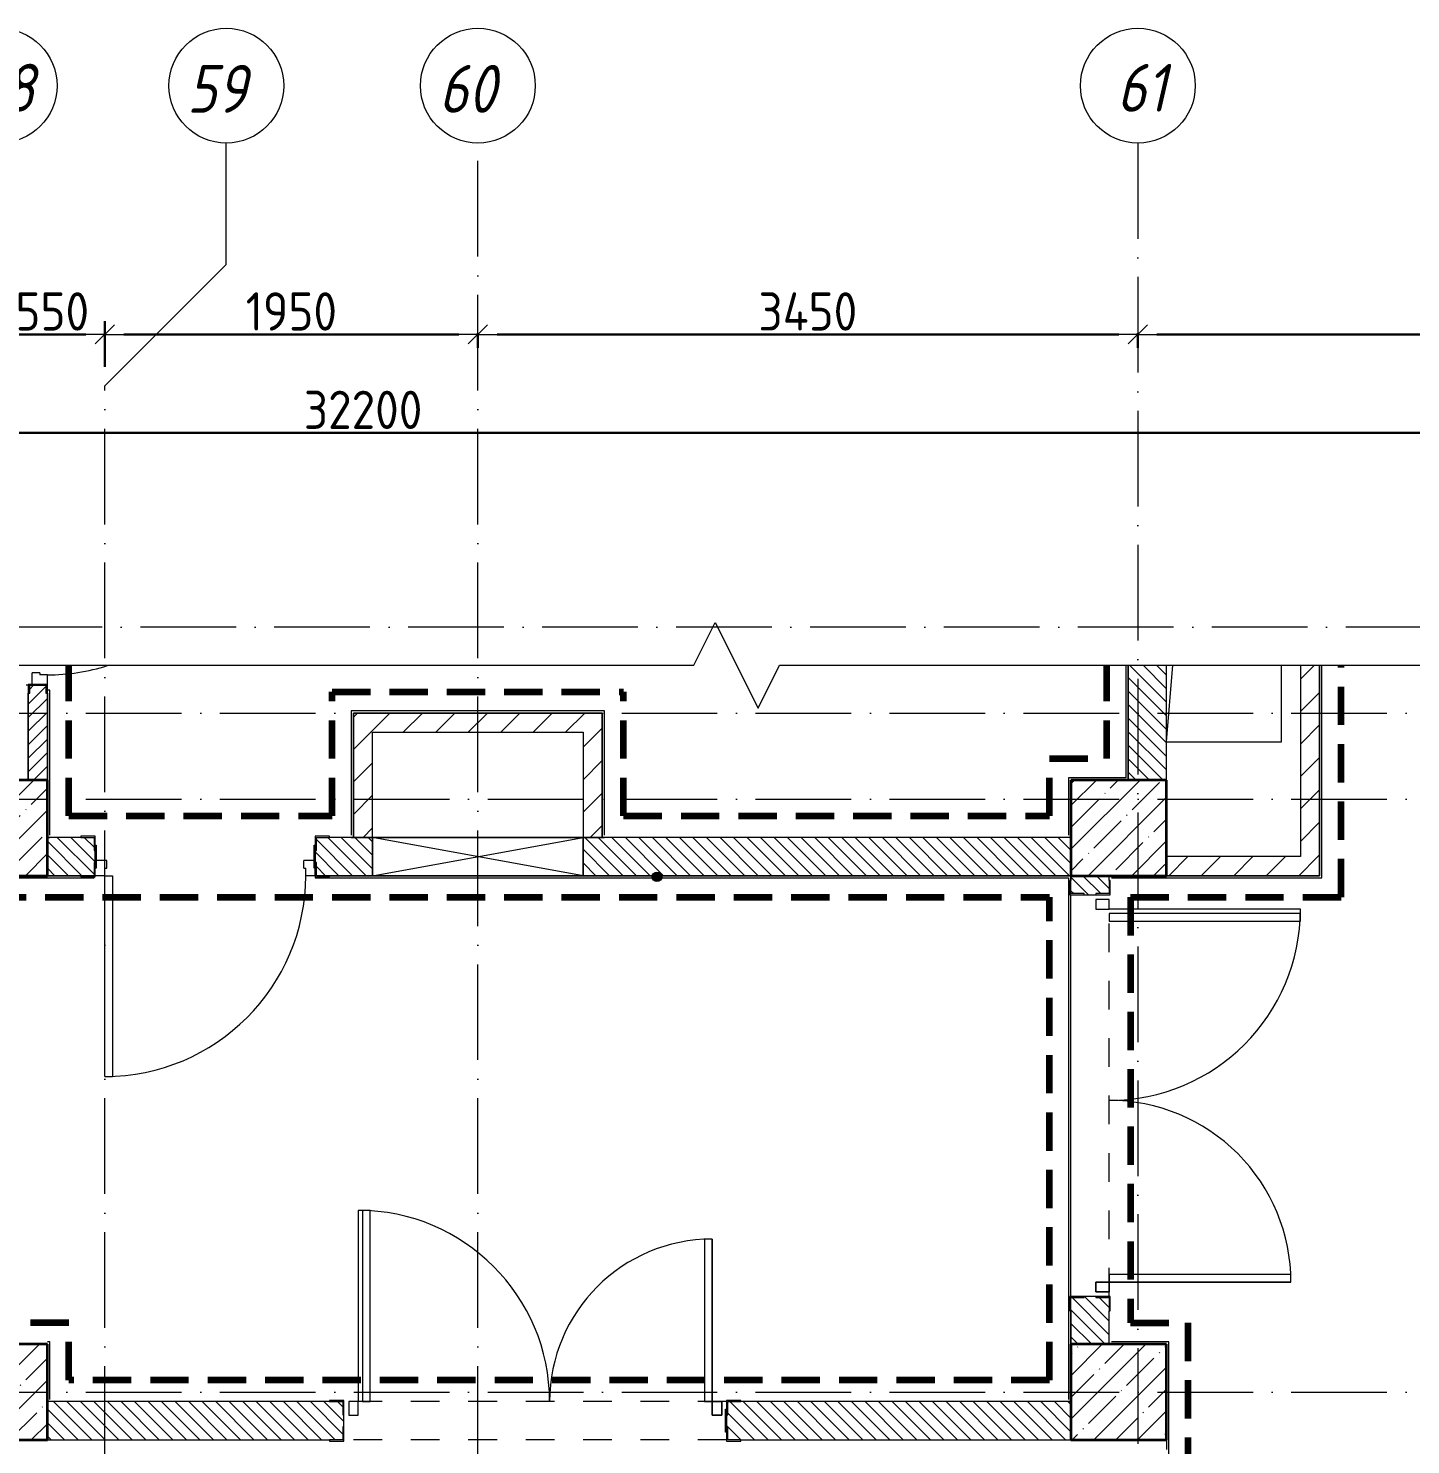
# Model space of a CAD drawing. Header units: millimetres. Extents: x -17017 to 628417, y -109036 to 199237.
# Drawn here: x 75580 to 82806, y -61440 to -54035 of the extents above; entities that cross this region are included whole.
import ezdxf

# ---------------------------------------------------------------- set-up
doc = ezdxf.new("R2010")
doc.units = ezdxf.units.MM
for name, pattern in [('50_200_ШТРИХ_1Т_ш5_п1_п1_', [700, 500, -100, 0, -100]), ('Штрих короткий', [300, 150, -150]), ('Штриховая _2 мм - 1 мм_', [300, 200, -100])]:
    doc.linetypes.add(name, pattern=pattern)
for name, color, linetype, lineweight in [('0-1', 7, 'Continuous', 5), ('0-2', 7, 'Continuous', 9), ('Двери', 7, 'Continuous', 9), ('Каркас_Импост', 7, 'Continuous', 13), ('Марки стен', 7, 'Continuous', 9), ('Несущие колонны', 7, 'Continuous', 9), ('Несущие колонны-1', 7, 'Continuous', 35), ('Обобщенные модели', 7, 'Continuous', 9), ('Оси', 7, 'Continuous', 9), ('Оси-1', 7, 'Continuous', 20), ('Оси-2', 7, '50_200_ШТРИХ_1Т_ш5_п1_п1_', 9), ('Открывание-1', 7, 'Continuous', 9), ('Панель', 7, 'Continuous', 13), ('Перемычка-1', 7, 'Штрих короткий', 9), ('Размеры', 7, 'Continuous', 15), ('Стены-1', 7, 'Continuous', 13), ('стяжа', 7, 'Continuous', 30), ('Штриховка разреза-1', 7, 'Continuous', 9), ('Элементы узлов', 7, 'Continuous', 9)]:
    doc.layers.add(name, color=color, linetype=linetype, lineweight=lineweight)
doc.layers.add('СТ-1_1', color=7, linetype='Штриховая _2 мм - 1 мм_', lineweight=90, true_color=0x888888)
doc.layers.get('0-2').off()
doc.styles.add('ISOCPEUR_I_1', font='isocpeui.ttf', dxfattribs={"width": 0.85, "height": 2.5})
doc.styles.add('СПДС', font='isocpeur.ttf', dxfattribs={"width": 0.9})
doc.dimstyles.new('Размера А3', dxfattribs={"dimtxt": 200, "dimasz": 100, "dimexe": 70, "dimexo": 100, "dimgap": 20, "dimtad": 1, "dimdec": 0, "dimrnd": 10, "dimzin": 0, "dimdsep": 46, "dimtxsty": 'СПДС', "dimblk": 'ARROWHEAD_6', "dimcen": 1, "dimclrd": 256, "dimclre": 256, "dimclrt": 256, "dimazin": 0, "dimtfac": 1, "dimtdec": 0, "dimtmove": 2, "dimatfit": 3, "dimfxl": 1, "dimtolj": 1, "dimtzin": 0, "dimarcsym": 0})
pattern_1 = [(135, (0, 0), (-35.35534, -35.35534), [])]
pattern_2 = [(45, (0, 0), (-84.85281, 84.85281), [])]

# ---------------------------------------------------------------- blocks, each defined once
blk = doc.blocks.new('Ось сетки - Круг_Ø6_00__ISO-2_5_0_9K_-16731441-АИ2_02_План отделки стен 2-го этажа _Часть 2_')
at = {"layer": 'Оси-1'}
blk.add_circle((0, 0), 3, dxfattribs=at)
blk = doc.blocks.new('ARROWHEAD_6')
at = {"color": 0, "linetype": 'Continuous'}
for p, q in [((0, 0), (-1, 0)), ((-0.5, -0.5), (0.5, 0.5))]:
    blk.add_line(p, q, dxfattribs=at)
blk = doc.blocks.new('*D693')
at = {"layer": 'Defpoints', "color": 0, "transparency": 16777216}
for p in [(75429.9, -55529.4), (75979.9, -55635.4), (75979.9, -55905.1)]:
    blk.add_point(p, dxfattribs=at)
at = {"layer": 'Размеры', "lineweight": -2, "transparency": 16777216}
for p, q in [((75979.9, -55805.1), (75979.9, -55565.4)), ((75429.9, -55629.4), (75429.9, -55705.4)), ((75529.9, -55635.4), (75879.9, -55635.4))]:
    blk.add_line(p, q, dxfattribs=at)
at = {"layer": 'Размеры', "lineweight": -2, "transparency": 16777216, "xscale": 100, "yscale": 100, "zscale": 100, "rotation": 180}
blk.add_blockref('ARROWHEAD_6', (75429.9, -55635.4), dxfattribs=at)
at = {"layer": 'Размеры', "lineweight": -2, "transparency": 16777216, "xscale": 100, "yscale": 100, "zscale": 100}
blk.add_blockref('ARROWHEAD_6', (75979.9, -55635.4), dxfattribs=at)
at = {"layer": 'Размеры', "transparency": 16777216, "insert": (75704.9, -55515.4), "char_height": 200, "width": 1.866, "attachment_point": 5, "style": 'СПДС'}
blk.add_mtext('\\A1;550', dxfattribs=at)
blk = doc.blocks.new('*D694')
at = {"layer": 'Defpoints', "color": 0, "transparency": 16777216}
for p in [(77929.9, -55529.4), (77929.9, -55635.4), (75979.9, -55905.1)]:
    blk.add_point(p, dxfattribs=at)
at = {"layer": 'Размеры', "lineweight": -2, "transparency": 16777216}
for p, q in [((75979.9, -55805.1), (75979.9, -55565.4)), ((76079.9, -55635.4), (77829.9, -55635.4)), ((77929.9, -55629.4), (77929.9, -55705.4))]:
    blk.add_line(p, q, dxfattribs=at)
at = {"layer": 'Размеры', "lineweight": -2, "transparency": 16777216, "xscale": 100, "yscale": 100, "zscale": 100, "rotation": 180}
blk.add_blockref('ARROWHEAD_6', (75979.9, -55635.4), dxfattribs=at)
at = {"layer": 'Размеры', "lineweight": -2, "transparency": 16777216, "xscale": 100, "yscale": 100, "zscale": 100}
blk.add_blockref('ARROWHEAD_6', (77929.9, -55635.4), dxfattribs=at)
at = {"layer": 'Размеры', "transparency": 16777216, "insert": (76954.9, -55515.4), "char_height": 200, "width": 2.3, "attachment_point": 5, "style": 'СПДС'}
blk.add_mtext('\\A1;1950', dxfattribs=at)
blk = doc.blocks.new('*D695')
at = {"layer": 'Defpoints', "color": 0, "transparency": 16777216}
for p in [(77929.9, -55529.4), (81379.9, -55529.4), (81379.9, -55635.4)]:
    blk.add_point(p, dxfattribs=at)
at = {"layer": 'Размеры', "lineweight": -2, "transparency": 16777216}
for p, q in [((77929.9, -55629.4), (77929.9, -55705.4)), ((78029.9, -55635.4), (81279.9, -55635.4)), ((81379.9, -55629.4), (81379.9, -55705.4))]:
    blk.add_line(p, q, dxfattribs=at)
at = {"layer": 'Размеры', "lineweight": -2, "transparency": 16777216, "xscale": 100, "yscale": 100, "zscale": 100, "rotation": 180}
blk.add_blockref('ARROWHEAD_6', (77929.9, -55635.4), dxfattribs=at)
at = {"layer": 'Размеры', "lineweight": -2, "transparency": 16777216, "xscale": 100, "yscale": 100, "zscale": 100}
blk.add_blockref('ARROWHEAD_6', (81379.9, -55635.4), dxfattribs=at)
at = {"layer": 'Размеры', "transparency": 16777216, "insert": (79654.9, -55515.4), "char_height": 200, "width": 2.564, "attachment_point": 5, "style": 'СПДС'}
blk.add_mtext('\\A1;3450', dxfattribs=at)
blk = doc.blocks.new('*D696')
at = {"layer": 'Defpoints', "color": 0, "transparency": 16777216}
for p in [(81379.9, -55529.4), (85629.9, -55529.4), (85629.9, -55635.4)]:
    blk.add_point(p, dxfattribs=at)
at = {"layer": 'Размеры', "lineweight": -2, "transparency": 16777216}
for p, q in [((81379.9, -55629.4), (81379.9, -55705.4)), ((81479.9, -55635.4), (85529.9, -55635.4)), ((85629.9, -55629.4), (85629.9, -55705.4))]:
    blk.add_line(p, q, dxfattribs=at)
at = {"layer": 'Размеры', "lineweight": -2, "transparency": 16777216, "xscale": 100, "yscale": 100, "zscale": 100, "rotation": 180}
blk.add_blockref('ARROWHEAD_6', (81379.9, -55635.4), dxfattribs=at)
at = {"layer": 'Размеры', "lineweight": -2, "transparency": 16777216, "xscale": 100, "yscale": 100, "zscale": 100}
blk.add_blockref('ARROWHEAD_6', (85629.9, -55635.4), dxfattribs=at)
at = {"layer": 'Размеры', "transparency": 16777216, "insert": (83504.9, -55515.4), "char_height": 200, "width": 2.564, "attachment_point": 5, "style": 'СПДС'}
blk.add_mtext('\\A1;4250', dxfattribs=at)
blk = doc.blocks.new('*D699')
at = {"layer": 'Defpoints', "color": 0, "transparency": 16777216}
for p in [(61229.9, -56043.7), (93429.9, -56043.7), (93429.9, -56149.8)]:
    blk.add_point(p, dxfattribs=at)
at = {"layer": 'Размеры', "lineweight": -2, "transparency": 16777216}
for p, q in [((61229.9, -56143.7), (61229.9, -56219.8)), ((61329.9, -56149.8), (93329.9, -56149.8)), ((93429.9, -56143.7), (93429.9, -56219.8))]:
    blk.add_line(p, q, dxfattribs=at)
at = {"layer": 'Размеры', "lineweight": -2, "transparency": 16777216, "xscale": 100, "yscale": 100, "zscale": 100, "rotation": 180}
blk.add_blockref('ARROWHEAD_6', (61229.9, -56149.8), dxfattribs=at)
at = {"layer": 'Размеры', "lineweight": -2, "transparency": 16777216, "xscale": 100, "yscale": 100, "zscale": 100}
blk.add_blockref('ARROWHEAD_6', (93429.9, -56149.8), dxfattribs=at)
at = {"layer": 'Размеры', "transparency": 16777216, "insert": (77329.9, -56029.8), "char_height": 200, "width": 3.111, "attachment_point": 5, "style": 'СПДС'}
blk.add_mtext('\\A1;32200', dxfattribs=at)
blk = doc.blocks.new('BSC_Колонна _Прямоугольная - 500х500-V79-АИ2_02_План отделки стен 2-го этажа _Часть 2_')
at = {"layer": 'Несущие колонны'}
h = blk.add_hatch(dxfattribs=at)
h.set_pattern_fill('FP_89', color=256, style=0, pattern_type=2)
h.set_pattern_definition([(45, (-91350, -48000), (-114.04925, 114.04925), []), (45, (-91235.95, -48000), (-114.04925, 114.04925), [201.613, -40.323, 3.353, -36.97])])
h.paths.add_polyline_path([(-250, -250), (250, -250), (250, 250), (-250, 250)], flags=0)
at = {"layer": 'Несущие колонны-1'}
for p, q in [((250, 250), (-250, 250)), ((-250, 250), (-250, -250)), ((250, -250), (250, 250)), ((-250, -250), (250, -250))]:
    blk.add_line(p, q, dxfattribs=at)
blk = doc.blocks.new('BSC_Колонна _Прямоугольная - 500х500-V80-АИ2_02_План отделки стен 2-го этажа _Часть 2_')
at = {"layer": 'Несущие колонны'}
h = blk.add_hatch(dxfattribs=at)
h.set_pattern_fill('FP_90', color=256, style=0, pattern_type=2)
h.set_pattern_definition([(45, (-85500, -48000), (-114.04925, 114.04925), []), (45, (-85385.95, -48000), (-114.04925, 114.04925), [201.613, -40.323, 3.353, -36.97])])
h.paths.add_polyline_path([(-250, -250), (250, -250), (250, 250), (-250, 250)], flags=0)
at = {"layer": 'Несущие колонны-1'}
for p, q in [((250, 250), (-250, 250)), ((-250, 250), (-250, -250)), ((250, -250), (250, 250)), ((-250, -250), (250, -250))]:
    blk.add_line(p, q, dxfattribs=at)
blk = doc.blocks.new('Проем_Дверь_Прямоугольный - 2000х2100h_дверные проемы-35107830-АИ2_02_План отделки стен 2-го этажа _Часть 2_')
at = {"layer": 'Перемычка-1'}
for p, q in [((1000, 100), (-1000, 100)), ((1000, -100), (-1000, -100))]:
    blk.add_line(p, q, dxfattribs=at)
blk = doc.blocks.new('Дверь_СКБ_1Ст_Внутренняя_ШЕР - СОШ_Д-16_Дв_1150x2100h_Комната инструктора_ Раздевальные  _спортблок_-28418987-АИ2_02_План отделки стен 2-го этажа _Часть 2_')
at = {"layer": 'Каркас_Импост'}
for p, q in [((-562.5, 100), (-562.5, 20)), ((-562.5, 100), (-512.5, 100)), ((-512.5, 100), (-512.5, 60)), ((537.5, 100), (537.5, 60)), ((537.5, 100), (587.5, 100)), ((587.5, 100), (587.5, 20)), ((-562.5, 20), (-502.5, 20)), ((-502.5, 60), (-512.5, 60)), ((-502.5, 60), (-502.5, 20)), ((527.5, 60), (527.5, 20)), ((537.5, 60), (527.5, 60)), ((527.5, 20), (587.5, 20))]:
    blk.add_line(p, q, dxfattribs=at)
at = {"layer": 'Открывание-1'}
blk.add_arc((537.5, 100), 1050, 90, 180, dxfattribs=at)
at = {"layer": 'Панель'}
for p, q in [((537.5, 1150), (497.5, 1150)), ((497.5, 100), (497.5, 1150)), ((537.5, 1150), (537.5, 100)), ((537.5, 100), (497.5, 100))]:
    blk.add_line(p, q, dxfattribs=at)
blk = doc.blocks.new('BSC_Колонна _Прямоугольная - 500х500-V136-АИ2_02_План отделки стен 2-го этажа _Часть 2_')
at = {"layer": 'Несущие колонны'}
h = blk.add_hatch(dxfattribs=at)
h.set_pattern_fill('FP_136', color=256, style=0, pattern_type=2)
h.set_pattern_definition([(45, (-85500, -45050), (-114.04925, 114.04925), []), (45, (-85385.95, -45050), (-114.04925, 114.04925), [201.613, -40.323, 3.353, -36.97])])
h.paths.add_polyline_path([(-250, -250), (250, -250), (250, 250), (-250, 250)], flags=0)
at = {"layer": 'Несущие колонны-1'}
for p, q in [((250, 250), (-250, 250)), ((-250, 250), (-250, -250)), ((250, -250), (250, 250)), ((-250, -250), (250, -250))]:
    blk.add_line(p, q, dxfattribs=at)
blk = doc.blocks.new('BSC_Колонна _Прямоугольная - 500х500-V137-АИ2_02_План отделки стен 2-го этажа _Часть 2_')
at = {"layer": 'Несущие колонны'}
h = blk.add_hatch(dxfattribs=at)
h.set_pattern_fill('FP_137', color=256, style=0, pattern_type=2)
h.set_pattern_definition([(45, (-91350, -45050), (-114.04925, 114.04925), []), (45, (-91235.95, -45050), (-114.04925, 114.04925), [201.613, -40.323, 3.353, -36.97])])
h.paths.add_polyline_path([(-250, -250), (250, -250), (250, 250), (-250, 250)], flags=0)
at = {"layer": 'Несущие колонны-1'}
for p, q in [((250, 250), (-250, 250)), ((-250, 250), (-250, -250)), ((250, -250), (250, 250)), ((-250, -250), (250, -250))]:
    blk.add_line(p, q, dxfattribs=at)
blk = doc.blocks.new('Дверь_СКБ_1Ст_Внутренняя_ШЕР - СОШ_Д-13_Дв_1150x2100h_С_У учеников_ душевые _спортблок_-35419765-АИ2_02_План отделки стен 2-го этажа _Часть 2_')
at = {"layer": 'Каркас_Импост'}
for p, q in [((527.5, 10), (537.5, 10)), ((527.5, 10), (527.5, -30)), ((587.5, 50), (537.5, 50)), ((537.5, 50), (537.5, 10)), ((587.5, 50), (587.5, -30)), ((587.5, -30), (527.5, -30))]:
    blk.add_line(p, q, dxfattribs=at)
at = {"layer": 'Открывание-1'}
blk.add_arc((-512.5, 50), 1050, 360, 17.41606, dxfattribs=at)
blk = doc.blocks.new('Дверь_Витражная_СКБ_2Ст2 - ДВВ_ДАО_СОШ_Коридор_отсек-33467899-АИ2_02_План отделки стен 2-го этажа _Часть 2_')
at = {"layer": 'Двери'}
for p, q in [((-975, -985), (-975, -35)), ((975, -1035), (975, -35))]:
    blk.add_line(p, q, dxfattribs=at)
for centre, radius, start, end in [((-975, -35), 950, 270, 0), ((975, -35), 1000, 180, 270)]:
    blk.add_arc(centre, radius, start, end, dxfattribs=at)
at = {"layer": 'Элементы узлов'}
for p, q in [((-1025, -35), (-1025, 35)), ((-1025, 35), (-975, 35)), ((-975, 35), (-1025, 35)), ((-1025, 35), (-1025, -35)), ((-975, 35), (-975, -35)), ((-975, -35), (-975, 35)), ((1025, 35), (975, 35)), ((975, 35), (975, -35)), ((1025, 35), (975, 35)), ((975, 35), (975, -35)), ((1025, -35), (1025, 35)), ((1025, -35), (1025, 35)), ((-975, -35), (-1025, -35)), ((-1025, -35), (-975, -35)), ((-935, -35), (-975, -35)), ((-975, -35), (-975, -985)), ((-935, -985), (-935, -35)), ((913, -35), (913, -1035)), ((953, -35), (913, -35)), ((953, -1035), (953, -35)), ((975, -35), (1025, -35)), ((975, -35), (1025, -35)), ((-975, -985), (-935, -985)), ((913, -1035), (953, -1035))]:
    blk.add_line(p, q, dxfattribs=at)
blk = doc.blocks.new('Проем_Дверь_Прямоугольный - 2100х2400h_дверные проемы-28474990-АИ2_02_План отделки стен 2-го этажа _Часть 2_')
at = {"layer": 'Перемычка-1'}
for p, q in [((1050, 100), (-1050, 100)), ((1050, -100), (-1050, -100))]:
    blk.add_line(p, q, dxfattribs=at)
blk = doc.blocks.new('154_Стойка_СКБ_Швеллер - СМ-2180_100-28278414-АИ2_02_План отделки стен 2-го этажа _Часть 2_')
at = {"layer": 'Обобщенные модели'}
for p, q in [((171, 50), (125, 50)), ((125, 50), (125, -50)), ((129.5, 42.4), (171, 42.4)), ((129.5, -42.4), (129.5, 42.4)), ((171, 42.4), (171, 50)), ((125, -50), (171, -50)), ((171, -42.4), (129.5, -42.4)), ((171, -50), (171, -42.4))]:
    blk.add_line(p, q, dxfattribs=at)
blk = doc.blocks.new('154_Стойка_СКБ_Уголок - СМ-2180_200-28268025-АИ2_02_План отделки стен 2-го этажа _Часть 2_')
at = {"layer": 'Обобщенные модели'}
for p, q in [((125, 156), (125, 81)), ((200, 156), (125, 156)), ((131, 81), (131, 150)), ((131, 150), (200, 150)), ((200, 150), (200, 156)), ((125, 81), (131, 81)), ((131, 19), (125, 19)), ((125, 19), (125, -56)), ((131, -50), (131, 19)), ((125, -56), (200, -56)), ((200, -50), (131, -50)), ((200, -56), (200, -50))]:
    blk.add_line(p, q, dxfattribs=at)
blk = doc.blocks.new('Стойка_Влож_Полоса боковая - Полоса-28213942-АИ2_02_План отделки стен 2-го этажа _Часть 2_')
at = {"layer": 'Обобщенные модели'}
for p, q in [((-5, 60), (0, 60)), ((-5, -60), (-5, 60)), ((0, 31), (0, -31)), ((0, -60), (-5, -60))]:
    blk.add_line(p, q, dxfattribs=at)
blk = doc.blocks.new('Фахверк_СКБ_Уголок - 200_3550-28267367-АИ2_02_План отделки стен 2-го этажа _Часть 2_')
at = {"layer": 'Обобщенные модели'}
for p, q in [((200, 156), (125, 156)), ((125, 156), (125, 81)), ((131, 81), (131, 150)), ((131, 150), (200, 150)), ((200, 150), (200, 156)), ((125, 81), (131, 81)), ((131, 19), (125, 19)), ((125, 19), (125, -56)), ((131, -50), (131, 19)), ((125, -56), (200, -56)), ((200, -50), (131, -50)), ((200, -56), (200, -50))]:
    blk.add_line(p, q, dxfattribs=at)
blk = doc.blocks.new('Фахверк_СКБ_Уголок - 200_3960_зеркало-28268689-АИ2_02_План отделки стен 2-го этажа _Часть 2_')
at = {"layer": 'Обобщенные модели'}
for p, q in [((200, 156), (125, 156)), ((125, 156), (125, 81)), ((131, 81), (131, 150)), ((131, 150), (200, 150)), ((200, 150), (200, 156)), ((125, 81), (131, 81)), ((131, 19), (125, 19)), ((125, 19), (125, -56)), ((131, -50), (131, 19)), ((125, -56), (200, -56)), ((200, -50), (131, -50)), ((200, -56), (200, -50))]:
    blk.add_line(p, q, dxfattribs=at)
blk = doc.blocks.new('Фахверк_СКБ_Уголок - 200_3960-28268576-АИ2_02_План отделки стен 2-го этажа _Часть 2_')
at = {"layer": 'Обобщенные модели'}
for p, q in [((200, 156), (125, 156)), ((125, 156), (125, 81)), ((131, 81), (131, 150)), ((131, 150), (200, 150)), ((200, 150), (200, 156)), ((125, 81), (131, 81)), ((131, 19), (125, 19)), ((125, 19), (125, -56)), ((131, -50), (131, 19)), ((125, -56), (200, -56)), ((200, -50), (131, -50)), ((200, -56), (200, -50))]:
    blk.add_line(p, q, dxfattribs=at)
blk = doc.blocks.new('AR_Отверстие прямоугольное _в плите_ - AR_Отверстие прямоугольное _в плите_-30552544-АИ2_02_План отделки стен 2-го этажа _Часть 2_')
at = {"layer": 'Обобщенные модели'}
for p, q in [((-300, -650), (-266.7, -250)), ((300, -650), (300, -250)), ((-300, -650), (300, -650))]:
    blk.add_line(p, q, dxfattribs=at)
blk = doc.blocks.new('Дверь_Витражная_СКБ_2Ст2 - ДВВ_ДАО_СОШ_Физ_ зал-35107574-АИ2_02_План отделки стен 2-го этажа _Часть 2_')
at = {"layer": 'Двери'}
for p, q in [((-925, 1035), (-925, 35)), ((925, 885), (925, 35))]:
    blk.add_line(p, q, dxfattribs=at)
for centre, radius, start, end in [((-925, 35), 1000, 360, 90), ((925, 35), 850, 90, 180)]:
    blk.add_arc(centre, radius, start, end, dxfattribs=at)
at = {"layer": 'Элементы узлов'}
for p, q in [((-863, 1035), (-903, 1035)), ((-903, 1035), (-903, 35)), ((-863, 35), (-863, 1035)), ((925, 885), (885, 885)), ((885, 885), (885, 35)), ((925, 35), (925, 885)), ((-975, 35), (-975, -35)), ((-925, 35), (-975, 35)), ((-925, 35), (-975, 35)), ((-975, 35), (-975, -35)), ((-925, -35), (-925, 35)), ((-925, -35), (-925, 35)), ((-903, 35), (-863, 35)), ((885, 35), (925, 35)), ((925, -35), (925, 35)), ((925, 35), (975, 35)), ((925, 35), (925, -35)), ((975, 35), (925, 35)), ((975, 35), (975, -35)), ((975, -35), (975, 35)), ((-975, -35), (-925, -35)), ((-975, -35), (-925, -35)), ((975, -35), (925, -35)), ((925, -35), (975, -35))]:
    blk.add_line(p, q, dxfattribs=at)
blk = doc.blocks.new('AR_Отверстие прямоугольное _в стене_ - AR_Отверстие прямоугольное _в стене__ОВ-37054117-АИ2_02_План отделки стен 2-го этажа _Часть 2_')
at = {"layer": 'Элементы узлов'}
for p, q in [((-550, -100), (-550, 100)), ((-550, 100), (550, 100)), ((550, 100), (-550, -100)), ((-550, 100), (550, -100)), ((550, 100), (-550, 100)), ((-550, 100), (-550, -100)), ((550, 100), (550, -100)), ((550, -100), (550, 100)), ((550, -100), (-550, -100)), ((-550, -100), (550, -100))]:
    blk.add_line(p, q, dxfattribs=at)
blk = doc.blocks.new('0125-Р-ОО-Ш2-АР-о_23_10_2024_rvt-1-АИ2_02_План отделки стен 2-го этажа _Часть 2_')
at = {"layer": 'Штриховка разреза-1'}
h = blk.add_hatch(dxfattribs=at)
h.set_pattern_fill('FP_2', color=256, style=0, pattern_type=2)
h.set_pattern_definition(pattern_1)
h.paths.add_polyline_path([(91600, 48250), (91600, 48850), (91400, 48850), (91400, 48250)], flags=0)
h = blk.add_hatch(dxfattribs=at)
h.set_pattern_fill('FP_3', color=256, style=0, pattern_type=2)
h.set_pattern_definition(pattern_2)
h.paths.add_polyline_path([(92400, 47850), (92400, 48850), (92300, 48850), (92300, 47850)], flags=0)
h = blk.add_hatch(dxfattribs=at)
h.set_pattern_fill('FP_92', color=256, style=0, pattern_type=2)
h.set_pattern_definition([(45, (0, 0), (-35.35534, 35.35534), [])])
h.paths.add_polyline_path([(85750, 48250), (85750, 48704), (85742.4, 48704), (85742.4, 48745.5), (85657.6, 48745.5), (85657.6, 48704), (85650, 48704), (85650, 48250), (85742.4, 48250)], flags=0)
h = blk.add_hatch(dxfattribs=at)
h.set_pattern_fill('FP_3', color=256, style=0, pattern_type=2)
h.set_pattern_definition(pattern_2)
h.paths.add_polyline_path([(87350, 48500), (88650, 48500), (88650, 48600), (87350, 48600)], flags=0)
h = blk.add_hatch(dxfattribs=at)
h.set_pattern_fill('FP_3', color=256, style=0, pattern_type=2)
h.set_pattern_definition(pattern_2)
h.paths.add_polyline_path([(87450, 47950), (87450, 48500), (87350, 48500), (87350, 47950)], flags=0)
h = blk.add_hatch(dxfattribs=at)
h.set_pattern_fill('FP_3', color=256, style=0, pattern_type=2)
h.set_pattern_definition(pattern_2)
h.paths.add_polyline_path([(88550, 47950), (88650, 47950), (88650, 48500), (88550, 48500)], flags=0)
h = blk.add_hatch(dxfattribs=at)
h.set_pattern_fill('FP_2', color=256, style=0, pattern_type=2)
h.set_pattern_definition(pattern_1)
h.paths.add_polyline_path([(91100, 47750), (91100, 47950), (88550, 47950), (88550, 47750), (91018.2, 47750)], flags=0)
h.paths.add_polyline_path([(85925, 47750), (85994, 47750), (85994, 47819), (86000, 47819), (86000, 47881), (85994, 47881), (85994, 47950), (85750, 47950), (85750, 47750)], flags=0)
h.paths.add_polyline_path([(87290.3, 47750), (87450, 47750), (87450, 47950), (87156, 47950), (87156, 47881), (87150, 47881), (87150, 47819), (87156, 47819), (87156, 47750), (87225, 47750)], flags=0)
h = blk.add_hatch(dxfattribs=at)
h.set_pattern_fill('FP_3', color=256, style=0, pattern_type=2)
h.set_pattern_definition(pattern_2)
h.paths.add_polyline_path([(91600, 47750), (92400, 47750), (92400, 47850), (91600, 47850)], flags=0)
h = blk.add_hatch(dxfattribs=at)
h.set_pattern_fill('FP_2', color=256, style=0, pattern_type=2)
h.set_pattern_definition(pattern_1)
h.paths.add_polyline_path([(91100, 45300), (91300, 45300), (91300, 45544), (91231, 45544), (91231, 45550), (91169, 45550), (91169, 45544), (91100, 45544), (91100, 45475)], flags=0)
h.paths.add_polyline_path([(91169, 47650), (91231, 47650), (91231, 47656), (91300, 47656), (91300, 47750), (91100, 47750), (91100, 47656), (91169, 47656)], flags=0)
h = blk.add_hatch(dxfattribs=at)
h.set_pattern_fill('FP_2', color=256, style=0, pattern_type=2)
h.set_pattern_definition(pattern_1)
h.paths.add_polyline_path([(91100, 44800), (91100, 45000), (89306, 45000), (89306, 44931), (89300, 44931), (89300, 44869), (89306, 44869), (89306, 44800), (91018.2, 44800)], flags=0)
h.paths.add_polyline_path([(87290.3, 44800), (87294, 44800), (87294, 44869), (87300, 44869), (87300, 44931), (87294, 44931), (87294, 45000), (85750, 45000), (85750, 44800), (87225, 44800)], flags=0)
at = {"layer": 'Стены-1'}
for p, q in [((91400, 48850), (91400, 48250)), ((91600, 48250), (91600, 48850)), ((92300, 48850), (92300, 47850)), ((92400, 47850), (92400, 48850)), ((85650, 48704), (85650, 48250)), ((85750, 48250), (85750, 48704)), ((88650, 48600), (87350, 48600)), ((87350, 48600), (87350, 48500)), ((88650, 48500), (88650, 48600)), ((87350, 48500), (87350, 47950)), ((87450, 48500), (88550, 48500)), ((87450, 47950), (87450, 48500)), ((88550, 48500), (88550, 47950)), ((88650, 47950), (88650, 48500)), ((85925, 47950), (85750, 47950)), ((87450, 47950), (87225, 47950)), ((87350, 47950), (87450, 47950)), ((91100, 47950), (88550, 47950)), ((88550, 47950), (88650, 47950)), ((92300, 47850), (91600, 47850)), ((92400, 47750), (92400, 47850)), ((85750, 47750), (85925, 47750)), ((87225, 47750), (87450, 47750)), ((88550, 47750), (91100, 47750)), ((91100, 47750), (91100, 47725)), ((91300, 47725), (91300, 47750)), ((91600, 47750), (92400, 47750)), ((91169, 47650), (91231, 47650)), ((91231, 45550), (91169, 45550)), ((91100, 45475), (91100, 45300)), ((91300, 45300), (91300, 45475)), ((87225, 45000), (85750, 45000)), ((91100, 45000), (89375, 45000)), ((87300, 44869), (87300, 44931)), ((85750, 44800), (87225, 44800)), ((89375, 44800), (91100, 44800))]:
    blk.add_line(p, q, dxfattribs=at)
at = {"layer": '0-2'}
for name, p, rotation in [('Дверь_СКБ_1Ст_Внутренняя_ШЕР - СОШ_Д-13_Дв_1150x2100h_С_У учеников_ душевые _спортблок_-35419765-АИ2_02_План отделки стен 2-го этажа _Часть 2_', (85700, 49337.5), 270), ('154_Стойка_СКБ_Швеллер - СМ-2180_100-28278414-АИ2_02_План отделки стен 2-го этажа _Часть 2_', (85700, 48875), 270), ('154_Стойка_СКБ_Уголок - СМ-2180_200-28268025-АИ2_02_План отделки стен 2-го этажа _Часть 2_', (86125, 47900), 180), ('AR_Отверстие прямоугольное _в стене_ - AR_Отверстие прямоугольное _в стене__ОВ-37054117-АИ2_02_План отделки стен 2-го этажа _Часть 2_', (88000, 47850), 180), ('Стойка_Влож_Полоса боковая - Полоса-28213942-АИ2_02_План отделки стен 2-го этажа _Часть 2_', (86000, 47850), 180), ('Дверь_СКБ_1Ст_Внутренняя_ШЕР - СОШ_Д-16_Дв_1150x2100h_Комната инструктора_ Раздевальные  _спортблок_-28418987-АИ2_02_План отделки стен 2-го этажа _Часть 2_', (86587.5, 47850), 180), ('Фахверк_СКБ_Уголок - 200_3960_зеркало-28268689-АИ2_02_План отделки стен 2-го этажа _Часть 2_', (91250, 47525), 90), ('Проем_Дверь_Прямоугольный - 2100х2400h_дверные проемы-28474990-АИ2_02_План отделки стен 2-го этажа _Часть 2_', (91200, 46600), 270), ('Дверь_Витражная_СКБ_2Ст2 - ДВВ_ДАО_СОШ_Коридор_отсек-33467899-АИ2_02_План отделки стен 2-го этажа _Часть 2_', (91265, 46600), 89.99999999999743), ('Фахверк_СКБ_Уголок - 200_3960-28268576-АИ2_02_План отделки стен 2-го этажа _Часть 2_', (91150, 45675), 270), ('Фахверк_СКБ_Уголок - 200_3550-28267367-АИ2_02_План отделки стен 2-го этажа _Часть 2_', (87425, 44950), 180)]:
    blk.add_blockref(name, p, dxfattribs=dict(at, rotation=rotation))
for name, p in [('AR_Отверстие прямоугольное _в плите_ - AR_Отверстие прямоугольное _в плите_-30552544-АИ2_02_План отделки стен 2-го этажа _Часть 2_', (91900, 49100)), ('BSC_Колонна _Прямоугольная - 500х500-V80-АИ2_02_План отделки стен 2-го этажа _Часть 2_', (85500, 48000)), ('BSC_Колонна _Прямоугольная - 500х500-V79-АИ2_02_План отделки стен 2-го этажа _Часть 2_', (91350, 48000)), ('154_Стойка_СКБ_Уголок - СМ-2180_200-28268025-АИ2_02_План отделки стен 2-го этажа _Часть 2_', (87025, 47800)), ('Стойка_Влож_Полоса боковая - Полоса-28213942-АИ2_02_План отделки стен 2-го этажа _Часть 2_', (87150, 47850)), ('Дверь_Витражная_СКБ_2Ст2 - ДВВ_ДАО_СОШ_Физ_ зал-35107574-АИ2_02_План отделки стен 2-го этажа _Часть 2_', (88300, 44965)), ('BSC_Колонна _Прямоугольная - 500х500-V136-АИ2_02_План отделки стен 2-го этажа _Часть 2_', (85500, 45050)), ('BSC_Колонна _Прямоугольная - 500х500-V137-АИ2_02_План отделки стен 2-го этажа _Часть 2_', (91350, 45050)), ('Проем_Дверь_Прямоугольный - 2000х2100h_дверные проемы-35107830-АИ2_02_План отделки стен 2-го этажа _Часть 2_', (88300, 44900)), ('Стойка_Влож_Полоса боковая - Полоса-28213942-АИ2_02_План отделки стен 2-го этажа _Часть 2_', (89300, 44900)), ('154_Стойка_СКБ_Уголок - СМ-2180_200-28268025-АИ2_02_План отделки стен 2-го этажа _Часть 2_', (89175, 44850))]:
    blk.add_blockref(name, p, dxfattribs=at)
blk = doc.blocks.new('DET_Линия разрыва - По умолчанию-18881922-АИ2_02_План отделки стен 2-го этажа _Часть 2_')
at = {"layer": 'Элементы узлов'}
for p, q in [((-112, 224), (-224, 0)), ((112.1, -224.2), (-112, 224)), ((-224, 0), (-16354.1, 0)), ((224.2, 0), (112.1, -224.2)), ((16354.1, 0), (224.2, 0))]:
    blk.add_line(p, q, dxfattribs=at)
blk = doc.blocks.new('2ч2эт')
at = {"layer": 'Марки стен'}
h = blk.add_hatch(color=256, dxfattribs=at)
edge = h.paths.add_edge_path(flags=0)
edge.add_arc((78866.1, -58471.3), 25, 0, 360)
blk.add_circle((78866.1, -58471.3), 25, dxfattribs=at)
at = {"layer": 'Оси'}
for p, q in [((76614.9, -55270.1), (76614.9, -54635.1)), ((75979.9, -55905.1), (76614.9, -55270.1))]:
    blk.add_line(p, q, dxfattribs=at)
at = {"layer": 'СТ-1_1'}
for p, q in [((75791.9, -58153.3), (75791.9, -57365.3)), ((81217.9, -57853.3), (81217.9, -57365.3)), ((82441.9, -58577.3), (82441.9, -57365.3)), ((77167.9, -57503.3), (78691.9, -57503.3)), ((77167.9, -58153.3), (77167.9, -57503.3)), ((78691.9, -58153.3), (78691.9, -57503.3)), ((80917.9, -58153.3), (80917.9, -57853.3)), ((80917.9, -57853.3), (81217.9, -57853.3)), ((75791.9, -58153.3), (77167.9, -58153.3)), ((78691.9, -58153.3), (80917.9, -58153.3)), ((69667.9, -58577.3), (80917.9, -58577.3)), ((80917.9, -61103.3), (80917.9, -58577.3)), ((81341.9, -58577.3), (81341.9, -60803.3)), ((81341.9, -58577.3), (82441.9, -58577.3)), ((75791.9, -60803.3), (75067.9, -60803.3)), ((75791.9, -61103.3), (75791.9, -60803.3)), ((81341.9, -60803.3), (81641.9, -60803.3)), ((81641.9, -60803.3), (81641.9, -78103.3)), ((80917.9, -61103.3), (75791.9, -61103.3))]:
    blk.add_line(p, q, dxfattribs=at)
at = {"layer": 'Стены-1'}
for p, q in [((81317.9, -57365.3), (81317.9, -57953.3)), ((81329.9, -57965.3), (81329.9, -57365.3)), ((82329.9, -57365.3), (82329.9, -58465.3)), ((82341.9, -58477.3), (82341.9, -57365.3)), ((75579.9, -57469.8), (75567.9, -57469.8)), ((75579.9, -57965.3), (75579.9, -57511.3)), ((75691.9, -57495.3), (75679.9, -57495.3)), ((75679.9, -57511.3), (75679.9, -57965.3)), ((75691.9, -58253.3), (75691.9, -57495.3)), ((78591.9, -57603.3), (77267.9, -57603.3)), ((77267.9, -57603.3), (77267.9, -58253.3)), ((78591.9, -58253.3), (78591.9, -57603.3)), ((77279.9, -57615.3), (78579.9, -57615.3)), ((77279.9, -58265.3), (77279.9, -57615.3)), ((78579.9, -57615.3), (78579.9, -58265.3)), ((81017.9, -57953.3), (81017.9, -58253.3)), ((81317.9, -57953.3), (81017.9, -57953.3)), ((75679.9, -58265.3), (75691.9, -58265.3)), ((77267.9, -58265.3), (77279.9, -58265.3)), ((78579.9, -58265.3), (78591.9, -58265.3)), ((69767.9, -58477.3), (75923.9, -58477.3)), ((75854.9, -58465.3), (75679.9, -58465.3)), ((75923.9, -58477.3), (75923.9, -58471.3)), ((77079.9, -58471.3), (77079.9, -58477.3)), ((77079.9, -58477.3), (81017.9, -58477.3)), ((77379.9, -58465.3), (77154.9, -58465.3)), ((81029.9, -58465.3), (78479.9, -58465.3)), ((81017.9, -58477.3), (81017.9, -61203.3)), ((81029.9, -58490.3), (81029.9, -58465.3)), ((81241.9, -58477.3), (82341.9, -58477.3)), ((82329.9, -58465.3), (81529.9, -58465.3)), ((81029.9, -60665.3), (81029.9, -58565.3)), ((81029.9, -60915.3), (81029.9, -60740.3)), ((75691.9, -60903.3), (75679.9, -60903.3)), ((75691.9, -61203.3), (75691.9, -60903.3)), ((81541.9, -60903.3), (81241.9, -60903.3)), ((81541.9, -60915.3), (81541.9, -60903.3)), ((81541.9, -78203.3), (81541.9, -60915.3)), ((81529.9, -61415.3), (81529.9, -61465.3))]:
    blk.add_line(p, q, dxfattribs=at)
at = {"layer": '0-1'}
blk.add_blockref('0125-Р-ОО-Ш2-АР-о_23_10_2024_rvt-1-АИ2_02_План отделки стен 2-го этажа _Часть 2_', (-10070.1, -106215.3), dxfattribs=at)
at = {"layer": 'Элементы узлов', "rotation": 180}
blk.add_blockref('DET_Линия разрыва - По умолчанию-18881922-АИ2_02_План отделки стен 2-го этажа _Часть 2_', (79282.9, -57365.3), dxfattribs=at)
blk = doc.blocks.new('ось2эт')
at = {"layer": 'Оси-2'}
for p, q in [((77929.9, -108435.9), (77929.9, -54635.1)), ((81379.9, -54635.1), (81379.9, -108435.9)), ((75979.9, -108435.9), (75979.9, -55905.1)), ((94868.3, -57165.3), (66779.9, -57165.3)), ((66779.9, -57615.3), (96138.3, -57615.3)), ((66779.9, -58065.3), (94868.3, -58065.3)), ((66779.9, -61165.3), (94868.3, -61165.3))]:
    blk.add_line(p, q, dxfattribs=at)
at = {"layer": 'Оси-1', "xscale": 99.99999999999993, "yscale": 99.99999999999993, "zscale": 99.99999999999993, "rotation": 180}
for p in [(75429.9, -54335.1), (81379.9, -54335.1)]:
    blk.add_blockref('Ось сетки - Круг_Ø6_00__ISO-2_5_0_9K_-16731441-АИ2_02_План отделки стен 2-го этажа _Часть 2_', p, dxfattribs=at)
at = {"layer": 'Оси-1', "xscale": 99.99999999999993, "yscale": 99.99999999999993, "zscale": 99.99999999999993}
for p in [(76614.9, -54335.1), (77929.9, -54335.1)]:
    blk.add_blockref('Ось сетки - Круг_Ø6_00__ISO-2_5_0_9K_-16731441-АИ2_02_План отделки стен 2-го этажа _Часть 2_', p, dxfattribs=at)
at = {"layer": 'Оси', "char_height": 250, "attachment_point": 1, "style": 'ISOCPEUR_I_1'}
for s, insert, width in [('58', (75295.6, -54221.1), 404.05), ('59', (76410, -54226.3), 404.05), ('60', (77725, -54226.3), 404.05), ('61', (81269.4, -54221.1), 346.329)]:
    blk.add_mtext(s, dxfattribs=dict(at, insert=insert, width=width))
at = {"layer": 'Размеры'}
for base, p1, p2, picture, middle in [((75979.9, -55635.4), (75429.9, -55529.4), (75979.9, -55905.1), '*D693', (75704.9, -55515.4)), ((77929.9, -55635.4), (75979.9, -55905.1), (77929.9, -55529.4), '*D694', (76954.9, -55515.4)), ((81379.9, -55635.4), (77929.9, -55529.4), (81379.9, -55529.4), '*D695', (79654.9, -55515.4)), ((85629.9, -55635.4), (81379.9, -55529.4), (85629.9, -55529.4), '*D696', (83504.9, -55515.4)), ((93429.9, -56149.8), (61229.9, -56043.7), (93429.9, -56043.7), '*D699', (77329.9, -56029.8))]:
    dim = blk.add_linear_dim(base=base, p1=p1, p2=p2, dimstyle='Размера А3', dxfattribs=at)
    dim.commit()
    dim.dimension.update_dxf_attribs({"geometry": picture, "text_midpoint": middle})

msp = doc.modelspace()

# ---------------------------------------------------------------- block references
at = {"layer": 'стяжа'}
for name in ['ось2эт', '2ч2эт']:
    msp.add_blockref(name, (0, 0), dxfattribs=at)

doc.saveas('drawing.dxf')
